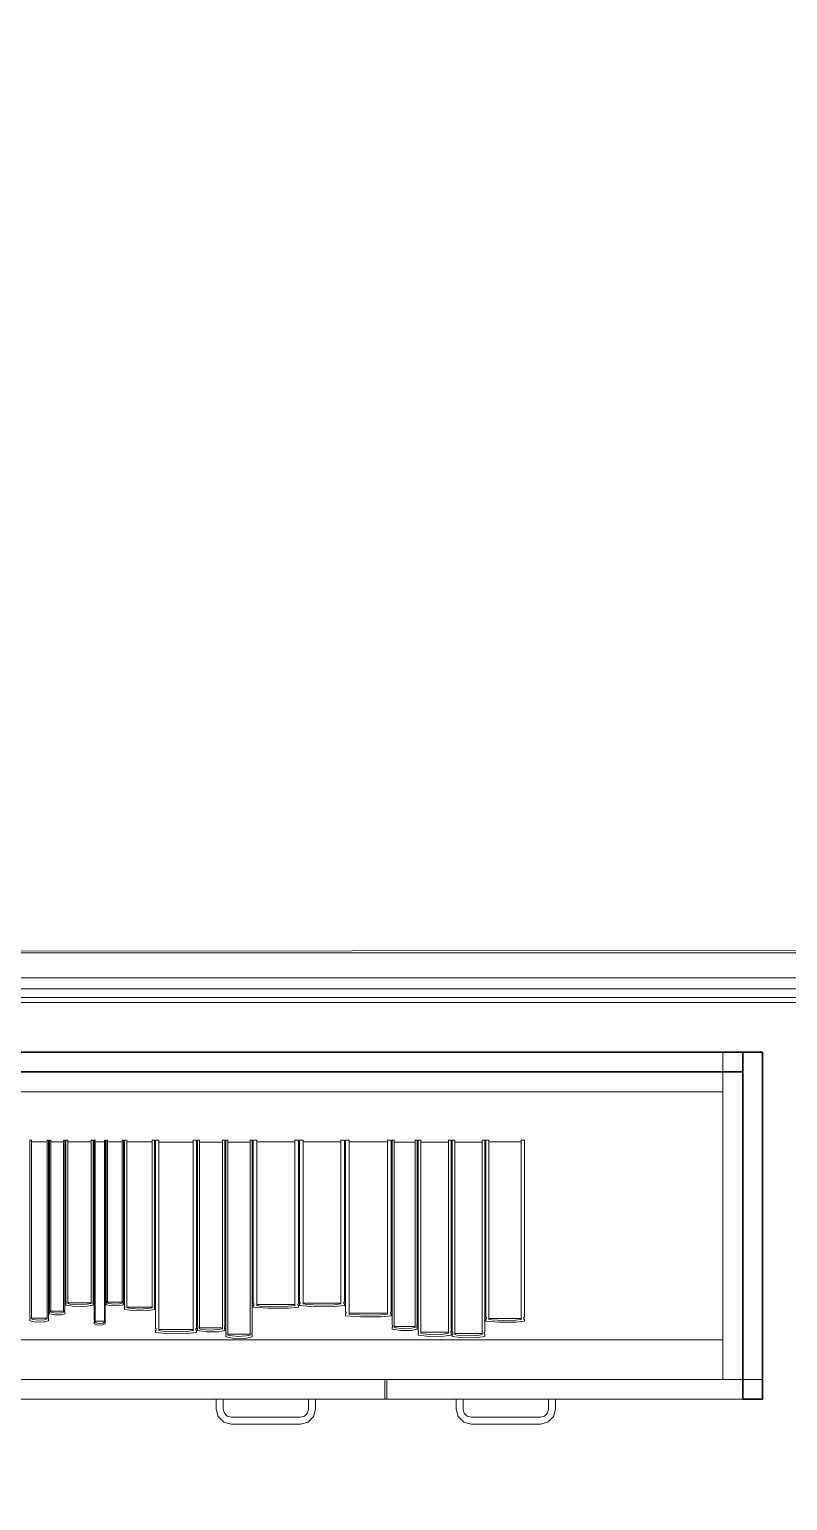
# Model space of a CAD drawing. Header units: inches. Extents: x -19 to 5698, y -728 to 92.
# Drawn here: x 325.276 to 326.041, y 35.844 to 37.327 of the extents above; entities that cross this region are included whole.
import ezdxf

# ---------------------------------------------------------------- set-up
doc = ezdxf.new("R2010")
doc.units = ezdxf.units.IN
doc.header["$MEASUREMENT"] = 0
doc.set_wipeout_variables(frame=1)
doc.linetypes.add('HIDDEN', pattern=[0.375, 0.25, -0.125])
doc.linetypes.add('Wipeout_Contour', pattern=[1, 0, -1])
doc.layers.add('00 conduct tomacorr', color=120, linetype='HIDDEN', lineweight=30)
for name, color, linetype in [('02 _ ARQ _ ZON _ Espacio.3D', 7, 'Continuous'), ('Acabado - Muros', 7, 'Continuous'), ('Interior - Mobiliario', 7, 'Continuous')]:
    doc.layers.add(name, color=color, linetype=linetype)

msp = doc.modelspace()

# ---------------------------------------------------------------- linework, layer by layer
at = {"layer": '02 _ ARQ _ ZON _ Espacio.3D', "color": 254, "linetype": 'Continuous', "lineweight": 0, "flags": 128}
for points in [[(322.07, 31), (322.07, 29.7), (328.0701, 29.7), (328.0701, 30.2), (328.57, 30.2), (328.5701, 30.7), (328.92, 30.7), (328.92, 31.899), (330.2701, 31.899), (330.2701, 32.9963), (328.92, 32.9963), (328.9203, 36.3463), (321.57, 36.3463), (321.57, 39.4), (321.17, 39.4), (321.17, 39.75), (317.27, 39.75), (317.27, 29.75), (320.97, 29.75), (320.97, 30.2), (321.57, 30.2), (321.57, 31)], [(322.07, 39), (321.62, 39), (321.62, 36.3963), (328.9201, 36.4), (328.9201, 39), (328.57, 39), (328.57, 39.4), (328.17, 39.4), (328.17, 39.75), (322.07, 39.75)]]:
    msp.add_lwpolyline(points, close=True, dxfattribs=at)
at = {"layer": 'Interior - Mobiliario', "color": 175, "linetype": 'Continuous', "lineweight": 13}
for p, q in [((324.5359, 36.2763), (325.9959, 36.2763)), ((325.9959, 36.2763), (325.9959, 35.9663)), ((325.9759, 36.2563), (324.5559, 36.2563)), ((325.9759, 36.2563), (325.9759, 36.0063)), ((325.2769, 36.0295), (325.2769, 36.2076)), ((325.2769, 36.2076), (325.2784, 36.2076)), ((325.2784, 36.2076), (325.2784, 36.0273)), ((325.2784, 36.2058), (325.2943, 36.2058)), ((325.2943, 36.0273), (325.2943, 36.2076)), ((325.2943, 36.2076), (325.2958, 36.2076)), ((325.2958, 36.2076), (325.2958, 36.0295)), ((325.2968, 36.0363), (325.2968, 36.2076)), ((325.2968, 36.2076), (325.298, 36.2076)), ((325.298, 36.2076), (325.298, 36.0342)), ((325.298, 36.2059), (325.3107, 36.2059)), ((325.3107, 36.0342), (325.3107, 36.2076)), ((325.3107, 36.2076), (325.312, 36.2076)), ((325.312, 36.2076), (325.312, 36.0363)), ((325.313, 36.0448), (325.313, 36.2076)), ((325.313, 36.2076), (325.3152, 36.2076)), ((325.3152, 36.2076), (325.3152, 36.0428)), ((325.3152, 36.206), (325.3386, 36.206)), ((325.3386, 36.0428), (325.3386, 36.2076)), ((325.3386, 36.2076), (325.3408, 36.2076)), ((325.3408, 36.2076), (325.3408, 36.0448)), ((325.3418, 36.0263), (325.3418, 36.2076)), ((325.3418, 36.2076), (325.3427, 36.2076)), ((325.3427, 36.2076), (325.3427, 36.0241)), ((325.3427, 36.2058), (325.352, 36.2058)), ((325.352, 36.0241), (325.352, 36.2076)), ((325.352, 36.2076), (325.3528, 36.2076)), ((325.3528, 36.2076), (325.3528, 36.0263)), ((325.3538, 36.0453), (325.3538, 36.2076)), ((325.3538, 36.2076), (325.3552, 36.2076)), ((325.3552, 36.2076), (325.3552, 36.0433)), ((325.3552, 36.206), (325.3698, 36.206)), ((325.3698, 36.0433), (325.3698, 36.2076)), ((325.3698, 36.2076), (325.3712, 36.2076)), ((325.3712, 36.2076), (325.3712, 36.0453)), ((325.3722, 36.0405), (325.3722, 36.2076)), ((325.3722, 36.2076), (325.3747, 36.2076)), ((325.3747, 36.2076), (325.3747, 36.0385)), ((325.3747, 36.2059), (325.4003, 36.2059)), ((325.4003, 36.0385), (325.4003, 36.2076)), ((325.4003, 36.2076), (325.4027, 36.2076)), ((325.4027, 36.2076), (325.4027, 36.0405)), ((325.4037, 36.0179), (325.4037, 36.2076)), ((325.4037, 36.2076), (325.407, 36.2076)), ((325.407, 36.2076), (325.407, 36.0156)), ((325.407, 36.2057), (325.4416, 36.2057)), ((325.4416, 36.0156), (325.4416, 36.2076)), ((325.4416, 36.2076), (325.4449, 36.2076)), ((325.4449, 36.2076), (325.4449, 36.0179)), ((325.4459, 36.0197), (325.4459, 36.2076)), ((325.4459, 36.2076), (325.4481, 36.2076)), ((325.4481, 36.2076), (325.4481, 36.0174)), ((325.4481, 36.2057), (325.4713, 36.2057)), ((325.4713, 36.0174), (325.4713, 36.2076)), ((325.4713, 36.2076), (325.4735, 36.2076)), ((325.4735, 36.2076), (325.4735, 36.0197)), ((325.4745, 36.0134), (325.4745, 36.2076)), ((325.4745, 36.2076), (325.4766, 36.2076)), ((325.4766, 36.2076), (325.4766, 36.0111)), ((325.4766, 36.2057), (325.499, 36.2057)), ((325.499, 36.0111), (325.499, 36.2076)), ((325.499, 36.2076), (325.5011, 36.2076)), ((325.5011, 36.2076), (325.5011, 36.0134)), ((325.5021, 36.0429), (325.5021, 36.2076)), ((325.5021, 36.2076), (325.5058, 36.2076)), ((325.5058, 36.2076), (325.5058, 36.0408)), ((325.5058, 36.206), (325.5442, 36.206)), ((325.5442, 36.0408), (325.5442, 36.2076)), ((325.5442, 36.2076), (325.5478, 36.2076)), ((325.5478, 36.2076), (325.5478, 36.0429)), ((325.5488, 36.0444), (325.5488, 36.2076)), ((325.5488, 36.2076), (325.5524, 36.2076)), ((325.5524, 36.2076), (325.5524, 36.0424)), ((325.5524, 36.206), (325.5905, 36.206)), ((325.5905, 36.0424), (325.5905, 36.2076)), ((325.5905, 36.2076), (325.5941, 36.2076)), ((325.5941, 36.2076), (325.5941, 36.0444)), ((325.5951, 36.0343), (325.5951, 36.2076)), ((325.5951, 36.2076), (325.5988, 36.2076)), ((325.5988, 36.2076), (325.5988, 36.0322)), ((325.5988, 36.2059), (325.6377, 36.2059)), ((325.6377, 36.0322), (325.6377, 36.2076)), ((325.6377, 36.2076), (325.6414, 36.2076)), ((325.6414, 36.2076), (325.6414, 36.0343)), ((325.6424, 36.0211), (325.6424, 36.2076)), ((325.6424, 36.2076), (325.6444, 36.2076)), ((325.6444, 36.2076), (325.6444, 36.0188)), ((325.6444, 36.2057), (325.6655, 36.2057)), ((325.6655, 36.0188), (325.6655, 36.2076)), ((325.6655, 36.2076), (325.6675, 36.2076)), ((325.6675, 36.2076), (325.6675, 36.0211)), ((325.6685, 36.0152), (325.6685, 36.2076)), ((325.6685, 36.2076), (325.6711, 36.2076)), ((325.6711, 36.2076), (325.6711, 36.0128)), ((325.6711, 36.2057), (325.6992, 36.2057)), ((325.6992, 36.0128), (325.6992, 36.2076)), ((325.6992, 36.2076), (325.7019, 36.2076)), ((325.7019, 36.2076), (325.7019, 36.0152)), ((325.7029, 36.0139), (325.7029, 36.2076)), ((325.7029, 36.2076), (325.7055, 36.2076)), ((325.7055, 36.2076), (325.7055, 36.0115)), ((325.7055, 36.2057), (325.7331, 36.2057)), ((325.7331, 36.0115), (325.7331, 36.2076)), ((325.7331, 36.2076), (325.7357, 36.2076)), ((325.7357, 36.2076), (325.7357, 36.0139)), ((325.7367, 36.0291), (325.7367, 36.2076)), ((325.7367, 36.2076), (325.7398, 36.2076)), ((325.7398, 36.2076), (325.7398, 36.0269)), ((325.7398, 36.2058), (325.7725, 36.2058)), ((325.7725, 36.0269), (325.7725, 36.2076)), ((325.7725, 36.2076), (325.7756, 36.2076)), ((325.7756, 36.2076), (325.7756, 36.0291)), ((325.3539, 36.0452), (325.3538, 36.0453)), ((325.354, 36.045), (325.3539, 36.0452)), ((325.3711, 36.0451), (325.371, 36.0449)), ((325.3712, 36.0453), (325.3711, 36.0451)), ((325.2969, 36.0362), (325.2968, 36.0363)), ((325.2968, 36.0344), (325.2969, 36.0345)), ((325.2968, 36.0325), (325.2968, 36.0344)), ((325.3019, 36.0313), (325.2968, 36.0325)), ((325.297, 36.036), (325.2969, 36.0362)), ((325.2969, 36.0345), (325.297, 36.0348)), ((325.297, 36.0358), (325.297, 36.036)), ((325.2971, 36.0355), (325.297, 36.0358)), ((325.297, 36.0348), (325.2971, 36.035)), ((325.2971, 36.0353), (325.2971, 36.0355)), ((325.2971, 36.035), (325.2971, 36.0353)), ((325.3107, 36.0351), (325.298, 36.0351)), ((325.298, 36.0342), (325.2992, 36.0337)), ((325.2992, 36.0337), (325.3038, 36.033)), ((325.3086, 36.0315), (325.3019, 36.0313)), ((325.3038, 36.033), (325.3085, 36.0334)), ((325.3085, 36.0334), (325.3107, 36.0342)), ((325.312, 36.0325), (325.3086, 36.0315)), ((325.3118, 36.036), (325.3117, 36.0357)), ((325.3117, 36.0357), (325.3117, 36.0355)), ((325.3117, 36.0355), (325.3117, 36.0352)), ((325.3117, 36.0352), (325.3117, 36.0349)), ((325.3117, 36.0349), (325.3118, 36.0347)), ((325.3119, 36.0362), (325.3118, 36.036)), ((325.3118, 36.0347), (325.3119, 36.0345)), ((325.312, 36.0363), (325.3119, 36.0362)), ((325.3119, 36.0345), (325.312, 36.0344)), ((325.312, 36.0344), (325.312, 36.0325)), ((325.3131, 36.0447), (325.313, 36.0448)), ((325.313, 36.043), (325.3131, 36.0431)), ((325.313, 36.0412), (325.313, 36.043)), ((325.3223, 36.04), (325.313, 36.0412)), ((325.3132, 36.0445), (325.3131, 36.0447)), ((325.3131, 36.0431), (325.3133, 36.0433)), ((325.3134, 36.0443), (325.3132, 36.0445)), ((325.3133, 36.0433), (325.3134, 36.0436)), ((325.3134, 36.044), (325.3134, 36.0443)), ((325.3134, 36.0438), (325.3134, 36.044)), ((325.3134, 36.0436), (325.3134, 36.0438)), ((325.3386, 36.0437), (325.3152, 36.0437)), ((325.3152, 36.0428), (325.3173, 36.0423)), ((325.3173, 36.0423), (325.3258, 36.0416)), ((325.3347, 36.0403), (325.3223, 36.04)), ((325.3258, 36.0416), (325.3344, 36.0421)), ((325.3344, 36.0421), (325.3386, 36.0428)), ((325.3408, 36.0412), (325.3347, 36.0403)), ((325.3405, 36.0445), (325.3404, 36.0442)), ((325.3404, 36.0442), (325.3404, 36.044)), ((325.3404, 36.044), (325.3404, 36.0437)), ((325.3404, 36.0437), (325.3404, 36.0435)), ((325.3404, 36.0435), (325.3406, 36.0433)), ((325.3407, 36.0447), (325.3405, 36.0445)), ((325.3406, 36.0433), (325.3407, 36.0431)), ((325.3408, 36.0448), (325.3407, 36.0447)), ((325.3407, 36.0431), (325.3408, 36.043)), ((325.3408, 36.043), (325.3408, 36.0412)), ((325.3538, 36.0434), (325.3539, 36.0436)), ((325.3538, 36.0416), (325.3538, 36.0434)), ((325.3596, 36.0405), (325.3538, 36.0416)), ((325.3539, 36.0436), (325.354, 36.0438)), ((325.3541, 36.0447), (325.354, 36.045)), ((325.354, 36.0438), (325.3541, 36.044)), ((325.3541, 36.0445), (325.3541, 36.0447)), ((325.3541, 36.0443), (325.3541, 36.0445)), ((325.3541, 36.044), (325.3541, 36.0443)), ((325.3698, 36.0441), (325.3552, 36.0441)), ((325.3552, 36.0433), (325.3566, 36.0428)), ((325.3566, 36.0428), (325.3619, 36.0421)), ((325.3674, 36.0407), (325.3596, 36.0405)), ((325.3619, 36.0421), (325.3672, 36.0425)), ((325.3672, 36.0425), (325.3698, 36.0433)), ((325.3712, 36.0416), (325.3674, 36.0407)), ((325.371, 36.0447), (325.3709, 36.0444)), ((325.3709, 36.0444), (325.3709, 36.0442)), ((325.3709, 36.0442), (325.371, 36.044)), ((325.371, 36.0449), (325.371, 36.0447)), ((325.371, 36.044), (325.371, 36.0437)), ((325.371, 36.0437), (325.3711, 36.0435)), ((325.3711, 36.0435), (325.3712, 36.0434)), ((325.3712, 36.0434), (325.3712, 36.0416)), ((325.3723, 36.0404), (325.3722, 36.0405)), ((325.3722, 36.0386), (325.3724, 36.0388)), ((325.3722, 36.0368), (325.3722, 36.0386)), ((325.3824, 36.0356), (325.3722, 36.0368)), ((325.3725, 36.0402), (325.3723, 36.0404)), ((325.3724, 36.0388), (325.3725, 36.039)), ((325.3726, 36.04), (325.3725, 36.0402)), ((325.3725, 36.039), (325.3727, 36.0392)), ((325.3727, 36.0397), (325.3726, 36.04)), ((325.3727, 36.0395), (325.3727, 36.0397)), ((325.3727, 36.0392), (325.3727, 36.0395)), ((325.4003, 36.0393), (325.3747, 36.0393)), ((325.3747, 36.0385), (325.377, 36.038)), ((325.377, 36.038), (325.3863, 36.0372)), ((325.396, 36.0358), (325.3824, 36.0356)), ((325.3863, 36.0372), (325.3957, 36.0377)), ((325.3957, 36.0377), (325.4003, 36.0385)), ((325.4027, 36.0368), (325.396, 36.0358)), ((325.4023, 36.0399), (325.4022, 36.0397)), ((325.4022, 36.0397), (325.4022, 36.0394)), ((325.4022, 36.0394), (325.4023, 36.0392)), ((325.4024, 36.0401), (325.4023, 36.0399)), ((325.4023, 36.0392), (325.4024, 36.0389)), ((325.4026, 36.0404), (325.4024, 36.0401)), ((325.4024, 36.0389), (325.4026, 36.0387)), ((325.4027, 36.0405), (325.4026, 36.0404)), ((325.4026, 36.0387), (325.4027, 36.0386)), ((325.4027, 36.0386), (325.4027, 36.0368)), ((325.5023, 36.0428), (325.5021, 36.0429)), ((325.5021, 36.041), (325.5023, 36.0411)), ((325.5021, 36.0392), (325.5021, 36.041)), ((325.5173, 36.038), (325.5021, 36.0392)), ((325.5025, 36.0425), (325.5023, 36.0428)), ((325.5023, 36.0411), (325.5026, 36.0413)), ((325.5027, 36.0423), (325.5025, 36.0425)), ((325.5026, 36.0413), (325.5028, 36.0416)), ((325.5028, 36.0421), (325.5027, 36.0423)), ((325.5029, 36.0418), (325.5028, 36.0421)), ((325.5028, 36.0416), (325.5029, 36.0418)), ((325.5442, 36.0417), (325.5058, 36.0417)), ((325.5058, 36.0408), (325.5092, 36.0403)), ((325.5092, 36.0403), (325.5232, 36.0396)), ((325.5378, 36.0382), (325.5173, 36.038)), ((325.5232, 36.0396), (325.5373, 36.0401)), ((325.5373, 36.0401), (325.5442, 36.0408)), ((325.5478, 36.0392), (325.5378, 36.0382)), ((325.5473, 36.0425), (325.5471, 36.0423)), ((325.5471, 36.0423), (325.5471, 36.042)), ((325.5471, 36.042), (325.5471, 36.0418)), ((325.5471, 36.0418), (325.5472, 36.0415)), ((325.5472, 36.0415), (325.5474, 36.0413)), ((325.5476, 36.0427), (325.5473, 36.0425)), ((325.5474, 36.0413), (325.5476, 36.0411)), ((325.5478, 36.0429), (325.5476, 36.0427)), ((325.5476, 36.0411), (325.5478, 36.041)), ((325.5478, 36.041), (325.5478, 36.0392)), ((325.549, 36.0443), (325.5488, 36.0444)), ((325.5488, 36.0425), (325.5491, 36.0427)), ((325.5488, 36.0407), (325.5488, 36.0425)), ((325.5639, 36.0396), (325.5488, 36.0407)), ((325.5493, 36.0441), (325.549, 36.0443)), ((325.5491, 36.0427), (325.5493, 36.0429)), ((325.5495, 36.0439), (325.5493, 36.0441)), ((325.5493, 36.0429), (325.5495, 36.0431)), ((325.5496, 36.0436), (325.5495, 36.0439)), ((325.5495, 36.0431), (325.5496, 36.0434)), ((325.5496, 36.0434), (325.5496, 36.0436)), ((325.5905, 36.0432), (325.5524, 36.0432)), ((325.5524, 36.0424), (325.5559, 36.0419)), ((325.5559, 36.0419), (325.5698, 36.0412)), ((325.5842, 36.0398), (325.5639, 36.0396)), ((325.5698, 36.0412), (325.5837, 36.0416)), ((325.5837, 36.0416), (325.5905, 36.0424)), ((325.5941, 36.0407), (325.5842, 36.0398)), ((325.5934, 36.0438), (325.5933, 36.0436)), ((325.5933, 36.0436), (325.5934, 36.0433)), ((325.5936, 36.044), (325.5934, 36.0438)), ((325.5934, 36.0433), (325.5935, 36.0431)), ((325.5935, 36.0431), (325.5937, 36.0428)), ((325.5939, 36.0443), (325.5936, 36.044)), ((325.5937, 36.0428), (325.5939, 36.0426)), ((325.5941, 36.0444), (325.5939, 36.0443)), ((325.5939, 36.0426), (325.5941, 36.0425)), ((325.5941, 36.0425), (325.5941, 36.0407)), ((325.5953, 36.0342), (325.5951, 36.0343)), ((325.5951, 36.0324), (325.5954, 36.0325)), ((325.5951, 36.0305), (325.5951, 36.0324)), ((325.6105, 36.0293), (325.5951, 36.0305)), ((325.5956, 36.034), (325.5953, 36.0342)), ((325.5954, 36.0325), (325.5956, 36.0328)), ((325.5958, 36.0338), (325.5956, 36.034)), ((325.5956, 36.0328), (325.5958, 36.033)), ((325.5959, 36.0335), (325.5958, 36.0338)), ((325.5958, 36.033), (325.5959, 36.0333)), ((325.5959, 36.0333), (325.5959, 36.0335)), ((325.6377, 36.0331), (325.5988, 36.0331)), ((325.5988, 36.0322), (325.6023, 36.0317)), ((325.6023, 36.0317), (325.6165, 36.031)), ((325.6165, 36.031), (325.6308, 36.0314)), ((325.6308, 36.0314), (325.6377, 36.0322)), ((325.6414, 36.0305), (325.6313, 36.0295)), ((325.6407, 36.0337), (325.6406, 36.0335)), ((325.6406, 36.0335), (325.6407, 36.0332)), ((325.6409, 36.034), (325.6407, 36.0337)), ((325.6407, 36.0332), (325.6408, 36.0329)), ((325.6408, 36.0329), (325.641, 36.0327)), ((325.6412, 36.0342), (325.6409, 36.034)), ((325.641, 36.0327), (325.6412, 36.0325)), ((325.6414, 36.0343), (325.6412, 36.0342)), ((325.6412, 36.0325), (325.6414, 36.0324)), ((325.6414, 36.0324), (325.6414, 36.0305)), ((325.277, 36.0294), (325.2769, 36.0295)), ((325.2769, 36.0274), (325.277, 36.0276)), ((325.2769, 36.0255), (325.2769, 36.0274)), ((325.2832, 36.0242), (325.2769, 36.0255)), ((325.2771, 36.0291), (325.277, 36.0294)), ((325.277, 36.0276), (325.2771, 36.0278)), ((325.2772, 36.0289), (325.2771, 36.0291)), ((325.2771, 36.0278), (325.2772, 36.0281)), ((325.2772, 36.0286), (325.2772, 36.0289)), ((325.2772, 36.0283), (325.2772, 36.0286)), ((325.2772, 36.0281), (325.2772, 36.0283)), ((325.2943, 36.0282), (325.2784, 36.0282)), ((325.2784, 36.0273), (325.2798, 36.0267)), ((325.2798, 36.0267), (325.2856, 36.026)), ((325.2917, 36.0245), (325.2832, 36.0242)), ((325.2856, 36.026), (325.2915, 36.0264)), ((325.2915, 36.0264), (325.2943, 36.0273)), ((325.2958, 36.0255), (325.2917, 36.0245)), ((325.2956, 36.0291), (325.2955, 36.0288)), ((325.2955, 36.0288), (325.2955, 36.0286)), ((325.2955, 36.0286), (325.2955, 36.0283)), ((325.2955, 36.0283), (325.2956, 36.028)), ((325.2957, 36.0293), (325.2956, 36.0291)), ((325.2956, 36.028), (325.2956, 36.0278)), ((325.2956, 36.0278), (325.2958, 36.0275)), ((325.2958, 36.0295), (325.2957, 36.0293)), ((325.2958, 36.0275), (325.2958, 36.0274)), ((325.2958, 36.0274), (325.2958, 36.0255)), ((325.3419, 36.0262), (325.3418, 36.0263)), ((325.3418, 36.0243), (325.3419, 36.0244)), ((325.3418, 36.0222), (325.3418, 36.0243)), ((325.3455, 36.021), (325.3418, 36.0222)), ((325.3419, 36.026), (325.3419, 36.0262)), ((325.342, 36.0257), (325.3419, 36.026)), ((325.3419, 36.0244), (325.342, 36.0247)), ((325.342, 36.0255), (325.342, 36.0257)), ((325.342, 36.0252), (325.342, 36.0255)), ((325.342, 36.0249), (325.342, 36.0252)), ((325.342, 36.0247), (325.342, 36.0249)), ((325.352, 36.025), (325.3427, 36.025)), ((325.3427, 36.0241), (325.3436, 36.0235)), ((325.3436, 36.0235), (325.3469, 36.0228)), ((325.3504, 36.0212), (325.3455, 36.021)), ((325.3469, 36.0228), (325.3503, 36.0232)), ((325.3503, 36.0232), (325.352, 36.0241)), ((325.3528, 36.0222), (325.3504, 36.0212)), ((325.3528, 36.0262), (325.3527, 36.0259)), ((325.3527, 36.0259), (325.3527, 36.0257)), ((325.3527, 36.0257), (325.3527, 36.0254)), ((325.3527, 36.0254), (325.3527, 36.0251)), ((325.3527, 36.0251), (325.3527, 36.0249)), ((325.3527, 36.0249), (325.3527, 36.0246)), ((325.3527, 36.0246), (325.3528, 36.0244)), ((325.3528, 36.0263), (325.3528, 36.0262)), ((325.3528, 36.0244), (325.3528, 36.0243)), ((325.3528, 36.0243), (325.3528, 36.0222)), ((325.4039, 36.0178), (325.4037, 36.0179)), ((325.4037, 36.0158), (325.4039, 36.0159)), ((325.4037, 36.0136), (325.4037, 36.0158)), ((325.4041, 36.0176), (325.4039, 36.0178)), ((325.4039, 36.0159), (325.4042, 36.0162)), ((325.4043, 36.0173), (325.4041, 36.0176)), ((325.4042, 36.0162), (325.4043, 36.0164)), ((325.4044, 36.017), (325.4043, 36.0173)), ((325.4043, 36.0164), (325.4044, 36.0167)), ((325.4044, 36.0167), (325.4044, 36.017)), ((325.4416, 36.0166), (325.407, 36.0166)), ((325.407, 36.0156), (325.4101, 36.015)), ((325.4354, 36.0147), (325.4416, 36.0156)), ((325.4444, 36.0175), (325.4442, 36.0172)), ((325.4442, 36.0172), (325.4442, 36.0169)), ((325.4442, 36.0169), (325.4442, 36.0167)), ((325.4442, 36.0167), (325.4443, 36.0164)), ((325.4443, 36.0164), (325.4444, 36.0161)), ((325.4446, 36.0177), (325.4444, 36.0175)), ((325.4444, 36.0161), (325.4447, 36.0159)), ((325.4449, 36.0179), (325.4446, 36.0177)), ((325.4447, 36.0159), (325.4449, 36.0158)), ((325.4449, 36.0158), (325.4449, 36.0136)), ((325.446, 36.0196), (325.4459, 36.0197)), ((325.4459, 36.0176), (325.446, 36.0177)), ((325.4459, 36.0155), (325.4459, 36.0176)), ((325.4551, 36.0142), (325.4459, 36.0155)), ((325.4461, 36.0194), (325.446, 36.0196)), ((325.446, 36.0177), (325.4462, 36.018)), ((325.4462, 36.0191), (325.4461, 36.0194)), ((325.4463, 36.0188), (325.4462, 36.0191)), ((325.4462, 36.018), (325.4463, 36.0183)), ((325.4463, 36.0185), (325.4463, 36.0188)), ((325.4463, 36.0183), (325.4463, 36.0185)), ((325.4713, 36.0184), (325.4481, 36.0184)), ((325.4481, 36.0174), (325.4502, 36.0168)), ((325.4502, 36.0168), (325.4586, 36.016)), ((325.4586, 36.016), (325.4672, 36.0165)), ((325.4672, 36.0165), (325.4713, 36.0174)), ((325.4735, 36.0155), (325.4675, 36.0144)), ((325.4732, 36.0193), (325.4731, 36.019)), ((325.4731, 36.019), (325.4731, 36.0188)), ((325.4731, 36.0188), (325.4731, 36.0185)), ((325.4731, 36.0185), (325.4731, 36.0182)), ((325.4731, 36.0182), (325.4732, 36.0179)), ((325.4734, 36.0195), (325.4732, 36.0193)), ((325.4732, 36.0179), (325.4734, 36.0177)), ((325.4735, 36.0197), (325.4734, 36.0195)), ((325.4734, 36.0177), (325.4735, 36.0176)), ((325.4735, 36.0176), (325.4735, 36.0155)), ((325.6313, 36.0295), (325.6105, 36.0293)), ((325.6425, 36.021), (325.6424, 36.0211)), ((325.6424, 36.019), (325.6425, 36.0191)), ((325.6424, 36.0169), (325.6424, 36.019)), ((325.6508, 36.0156), (325.6424, 36.0169)), ((325.6427, 36.0207), (325.6425, 36.021)), ((325.6425, 36.0191), (325.6427, 36.0194)), ((325.6428, 36.0205), (325.6427, 36.0207)), ((325.6427, 36.0194), (325.6428, 36.0196)), ((325.6428, 36.0202), (325.6428, 36.0205)), ((325.6428, 36.0199), (325.6428, 36.0202)), ((325.6428, 36.0196), (325.6428, 36.0199)), ((325.6655, 36.0197), (325.6444, 36.0197)), ((325.6444, 36.0188), (325.6463, 36.0182)), ((325.6463, 36.0182), (325.654, 36.0174)), ((325.662, 36.0158), (325.6508, 36.0156)), ((325.654, 36.0174), (325.6617, 36.0179)), ((325.6617, 36.0179), (325.6655, 36.0188)), ((325.6675, 36.0169), (325.662, 36.0158)), ((325.6672, 36.0207), (325.6671, 36.0204)), ((325.6671, 36.0204), (325.6671, 36.0201)), ((325.6671, 36.0201), (325.6671, 36.0198)), ((325.6671, 36.0198), (325.6671, 36.0196)), ((325.6671, 36.0196), (325.6672, 36.0193)), ((325.6673, 36.0209), (325.6672, 36.0207)), ((325.6672, 36.0193), (325.6674, 36.0191)), ((325.6675, 36.0211), (325.6673, 36.0209)), ((325.6674, 36.0191), (325.6675, 36.019)), ((325.6675, 36.019), (325.6675, 36.0169)), ((325.7369, 36.029), (325.7367, 36.0291)), ((325.7367, 36.0271), (325.7369, 36.0272)), ((325.7367, 36.0251), (325.7367, 36.0271)), ((325.7497, 36.0239), (325.7367, 36.0251)), ((325.7371, 36.0288), (325.7369, 36.029)), ((325.7369, 36.0272), (325.7372, 36.0275)), ((325.7373, 36.0285), (325.7371, 36.0288)), ((325.7372, 36.0275), (325.7373, 36.0277)), ((325.7374, 36.0283), (325.7373, 36.0285)), ((325.7373, 36.0277), (325.7374, 36.028)), ((325.7374, 36.028), (325.7374, 36.0283)), ((325.7725, 36.0279), (325.7398, 36.0279)), ((325.7398, 36.0269), (325.7428, 36.0264)), ((325.7428, 36.0264), (325.7547, 36.0256)), ((325.7671, 36.0241), (325.7497, 36.0239)), ((325.7547, 36.0256), (325.7667, 36.0261)), ((325.7667, 36.0261), (325.7725, 36.0269)), ((325.7756, 36.0251), (325.7671, 36.0241)), ((325.7752, 36.0287), (325.775, 36.0285)), ((325.775, 36.0285), (325.775, 36.0282)), ((325.775, 36.0282), (325.775, 36.0279)), ((325.775, 36.0279), (325.7751, 36.0277)), ((325.7751, 36.0277), (325.7752, 36.0274)), ((325.7754, 36.029), (325.7752, 36.0287)), ((325.7752, 36.0274), (325.7755, 36.0272)), ((325.7756, 36.0291), (325.7754, 36.029)), ((325.7755, 36.0272), (325.7756, 36.0271)), ((325.7756, 36.0271), (325.7756, 36.0251)), ((324.5559, 36.0063), (325.9759, 36.0063)), ((325.4174, 36.0123), (325.4037, 36.0136)), ((325.4101, 36.015), (325.4227, 36.0142)), ((325.4358, 36.0126), (325.4174, 36.0123)), ((325.4227, 36.0142), (325.4354, 36.0147)), ((325.4449, 36.0136), (325.4358, 36.0126)), ((325.4675, 36.0144), (325.4551, 36.0142)), ((325.4746, 36.0133), (325.4745, 36.0134)), ((325.4745, 36.0112), (325.4747, 36.0114)), ((325.4745, 36.0091), (325.4745, 36.0112)), ((325.4834, 36.0077), (325.4745, 36.0091)), ((325.4748, 36.0131), (325.4746, 36.0133)), ((325.4747, 36.0114), (325.4748, 36.0116)), ((325.4749, 36.0128), (325.4748, 36.0131)), ((325.4748, 36.0116), (325.4749, 36.0119)), ((325.475, 36.0125), (325.4749, 36.0128)), ((325.4749, 36.0119), (325.475, 36.0122)), ((325.475, 36.0122), (325.475, 36.0125)), ((325.499, 36.012), (325.4766, 36.012)), ((325.4766, 36.0111), (325.4787, 36.0105)), ((325.4787, 36.0105), (325.4868, 36.0096)), ((325.4953, 36.008), (325.4834, 36.0077)), ((325.4868, 36.0096), (325.495, 36.0101)), ((325.495, 36.0101), (325.499, 36.0111)), ((325.5011, 36.0091), (325.4953, 36.008)), ((325.5007, 36.0127), (325.5006, 36.0124)), ((325.5006, 36.0124), (325.5007, 36.0122)), ((325.5008, 36.013), (325.5007, 36.0127)), ((325.5007, 36.0122), (325.5007, 36.0119)), ((325.5007, 36.0119), (325.5008, 36.0116)), ((325.501, 36.0133), (325.5008, 36.013)), ((325.5008, 36.0116), (325.501, 36.0113)), ((325.5011, 36.0134), (325.501, 36.0133)), ((325.501, 36.0113), (325.5011, 36.0112)), ((325.5011, 36.0112), (325.5011, 36.0091)), ((325.6686, 36.0151), (325.6685, 36.0152)), ((325.6685, 36.013), (325.6687, 36.0131)), ((325.6685, 36.0108), (325.6685, 36.013)), ((325.6796, 36.0095), (325.6685, 36.0108)), ((325.6688, 36.0148), (325.6686, 36.0151)), ((325.6687, 36.0131), (325.6688, 36.0134)), ((325.6689, 36.0145), (325.6688, 36.0148)), ((325.6688, 36.0134), (325.669, 36.0137)), ((325.669, 36.0143), (325.6689, 36.0145)), ((325.669, 36.014), (325.669, 36.0143)), ((325.669, 36.0137), (325.669, 36.014)), ((325.6992, 36.0138), (325.6711, 36.0138)), ((325.6711, 36.0128), (325.6737, 36.0122)), ((325.6737, 36.0122), (325.6839, 36.0114)), ((325.6945, 36.0098), (325.6796, 36.0095)), ((325.6839, 36.0114), (325.6942, 36.0119)), ((325.6942, 36.0119), (325.6992, 36.0128)), ((325.7019, 36.0108), (325.6945, 36.0098)), ((325.7014, 36.0145), (325.7013, 36.0142)), ((325.7013, 36.0142), (325.7013, 36.0139)), ((325.7013, 36.0139), (325.7014, 36.0136)), ((325.7015, 36.0147), (325.7014, 36.0145)), ((325.7014, 36.0136), (325.7015, 36.0133)), ((325.7017, 36.015), (325.7015, 36.0147)), ((325.7015, 36.0133), (325.7017, 36.0131)), ((325.7019, 36.0152), (325.7017, 36.015)), ((325.7017, 36.0131), (325.7019, 36.013)), ((325.7019, 36.013), (325.7019, 36.0108)), ((325.703, 36.0138), (325.7029, 36.0139)), ((325.7029, 36.0117), (325.703, 36.0119)), ((325.7029, 36.0095), (325.7029, 36.0117)), ((325.7138, 36.0082), (325.7029, 36.0095)), ((325.7032, 36.0135), (325.703, 36.0138)), ((325.703, 36.0119), (325.7032, 36.0121)), ((325.7033, 36.0132), (325.7032, 36.0135)), ((325.7032, 36.0121), (325.7034, 36.0124)), ((325.7034, 36.013), (325.7033, 36.0132)), ((325.7034, 36.0127), (325.7034, 36.013)), ((325.7034, 36.0124), (325.7034, 36.0127)), ((325.7331, 36.0125), (325.7055, 36.0125)), ((325.7055, 36.0115), (325.708, 36.0109)), ((325.708, 36.0109), (325.7181, 36.0101)), ((325.7285, 36.0085), (325.7138, 36.0082)), ((325.7181, 36.0101), (325.7282, 36.0106)), ((325.7282, 36.0106), (325.7331, 36.0115)), ((325.7357, 36.0095), (325.7285, 36.0085)), ((325.7354, 36.0135), (325.7352, 36.0132)), ((325.7352, 36.0132), (325.7352, 36.0129)), ((325.7352, 36.0129), (325.7352, 36.0126)), ((325.7352, 36.0126), (325.7353, 36.0123)), ((325.7353, 36.0123), (325.7354, 36.012)), ((325.7356, 36.0137), (325.7354, 36.0135)), ((325.7354, 36.012), (325.7356, 36.0118)), ((325.7357, 36.0139), (325.7356, 36.0137)), ((325.7356, 36.0118), (325.7357, 36.0117)), ((325.7357, 36.0117), (325.7357, 36.0095)), ((325.9759, 36.0063), (325.9759, 35.9663)), ((325.9959, 35.9663), (324.5359, 35.9663)), ((325.9759, 35.9663), (324.5559, 35.9663)), ((325.2759, 35.9663), (325.6349, 35.9663)), ((325.6349, 35.9463), (325.6349, 35.9663)), ((325.6369, 35.9463), (325.6369, 35.9663)), ((325.2759, 35.9463), (325.6349, 35.9463)), ((325.4649, 35.9363), (325.4649, 35.9463)), ((325.4649, 35.9463), (325.4719, 35.9463)), ((325.4719, 35.9463), (325.4719, 35.9363)), ((325.5579, 35.9463), (325.5649, 35.9463)), ((325.5579, 35.9363), (325.5579, 35.9463)), ((325.5649, 35.9463), (325.5649, 35.9363)), ((325.7069, 35.9463), (325.7069, 35.9363)), ((325.7139, 35.9463), (325.7069, 35.9463)), ((325.7139, 35.9363), (325.7139, 35.9463)), ((325.7999, 35.9463), (325.7999, 35.9363)), ((325.8069, 35.9463), (325.7999, 35.9463)), ((325.8069, 35.9363), (325.8069, 35.9463)), ((325.4669, 35.9288), (325.4649, 35.9363)), ((325.4724, 35.9233), (325.4669, 35.9288)), ((325.4719, 35.9363), (325.473, 35.9323)), ((325.473, 35.9323), (325.4759, 35.9294)), ((325.4759, 35.9294), (325.4799, 35.9283)), ((325.4799, 35.9283), (325.5499, 35.9283)), ((325.5499, 35.9283), (325.5539, 35.9294)), ((325.5539, 35.9294), (325.5568, 35.9323)), ((325.5568, 35.9323), (325.5579, 35.9363)), ((325.5629, 35.9288), (325.5574, 35.9233)), ((325.5649, 35.9363), (325.5629, 35.9288)), ((325.7069, 35.9363), (325.7089, 35.9288)), ((325.7089, 35.9288), (325.7144, 35.9233)), ((325.715, 35.9323), (325.7139, 35.9363)), ((325.7179, 35.9294), (325.715, 35.9323)), ((325.7219, 35.9283), (325.7179, 35.9294)), ((325.7919, 35.9283), (325.7219, 35.9283)), ((325.7959, 35.9294), (325.7919, 35.9283)), ((325.7988, 35.9323), (325.7959, 35.9294)), ((325.7999, 35.9363), (325.7988, 35.9323)), ((325.7994, 35.9233), (325.8049, 35.9288)), ((325.8049, 35.9288), (325.8069, 35.9363)), ((325.4799, 35.9213), (325.4724, 35.9233)), ((325.5499, 35.9213), (325.4799, 35.9213)), ((325.5574, 35.9233), (325.5499, 35.9213)), ((325.7144, 35.9233), (325.7219, 35.9213)), ((325.7219, 35.9213), (325.7919, 35.9213)), ((325.7919, 35.9213), (325.7994, 35.9233))]:
    msp.add_line(p, q, dxfattribs=at)

# ---------------------------------------------------------------- next in the draw order: wipeouts: each hides what was drawn before it
at = {"color": 254, "linetype": 'Wipeout_Contour', "lineweight": 0, "ltscale": 14763.919006}
msp.add_wipeout([(324.8202, 36.3963), (324.8202, 36.3793), (324.8367, 36.3793), (324.8367, 36.3463), (326.9702, 36.3463), (326.9702, 36.3963)], dxfattribs=at).dxf.layer = 'Acabado - Muros'
at = {"color": 254, "linetype": 'Wipeout_Contour', "lineweight": 0, "ltscale": 9840.842226}
msp.add_wipeout([(325.9959, 36.2763), (325.9959, 36.2963), (324.5359, 36.2963), (324.5359, 36.2763)], dxfattribs=at).dxf.layer = 'Interior - Mobiliario'

# ---------------------------------------------------------------- next in the draw order: linework, layer by layer
at = {"layer": 'Acabado - Muros', "color": 251, "linetype": 'Continuous', "lineweight": 13, "flags": 128}
for points in [[(322.7201, 36.3963), (324.8202, 36.3963), (326.9702, 36.3963)], [(324.8367, 36.3463), (326.9702, 36.3463)]]:
    msp.add_lwpolyline(points, dxfattribs=at)
at = {"layer": 'Interior - Mobiliario', "color": 175, "linetype": 'Continuous', "lineweight": 30}
for p, q in [((324.5359, 36.2963), (325.9959, 36.2963)), ((325.9959, 36.2763), (325.9959, 36.2963)), ((324.5359, 36.2763), (325.9959, 36.2763))]:
    msp.add_line(p, q, dxfattribs=at)
at = {"layer": 'Interior - Mobiliario', "color": 175, "linetype": 'Continuous', "lineweight": 13}
for p, q in [((324.5359, 36.2963), (325.9959, 36.2963)), ((324.5559, 36.2963), (325.9759, 36.2963)), ((325.9759, 36.2963), (325.9759, 36.2563)), ((325.9959, 36.2963), (325.9959, 36.2763)), ((325.9959, 36.2763), (324.5359, 36.2763))]:
    msp.add_line(p, q, dxfattribs=at)

# ---------------------------------------------------------------- next in the draw order: wipeouts: each hides what was drawn before it
at = {"color": 254, "linetype": 'Wipeout_Contour', "lineweight": 0, "ltscale": 9843.396633}
msp.add_wipeout([(326.9702, 36.3513), (326.9702, 36.3713), (324.8367, 36.3713), (324.8367, 36.3513)], dxfattribs=at).dxf.layer = 'Acabado - Muros'
at = {"color": 254, "linetype": 'Wipeout_Contour', "lineweight": 0, "ltscale": 9843.792226}
msp.add_wipeout([(326.0159, 35.9463), (326.0159, 36.2963), (325.9959, 36.2963), (325.9959, 35.9463)], dxfattribs=at).dxf.layer = 'Interior - Mobiliario'

# ---------------------------------------------------------------- next in the draw order: hatches: boundary and pattern name
at = {"layer": 'Acabado - Muros', "linetype": 'Continuous', "lineweight": 0}
h = msp.add_hatch(dxfattribs=at)
h.set_pattern_fill('CONTRACHAPADO_0002', color=254, style=0, pattern_type=2)
h.set_pattern_definition([(0, (277.50006, 1e-08), (0, 0.030000001), [])])
h.paths.add_polyline_path([(326.9702, 36.3513), (326.9702, 36.3713), (324.8367, 36.3713), (324.8367, 36.3513)])

# ---------------------------------------------------------------- next in the draw order: linework, layer by layer
at = {"layer": '00 conduct tomacorr'}
msp.add_arc((322.2421, 39.2058, -0.0007), 5.1195, 296.2361, 352.9564, dxfattribs=at)
at = {"layer": 'Acabado - Muros', "color": 7, "linetype": 'Continuous', "lineweight": 13, "flags": 128}
msp.add_lwpolyline([(326.9702, 36.3513), (326.9702, 36.3713), (324.8367, 36.3713), (324.8367, 36.3513)], close=True, dxfattribs=at)
at = {"layer": 'Interior - Mobiliario', "color": 175, "linetype": 'Continuous', "lineweight": 13}
for p, q in [((326.0159, 36.2963), (324.5159, 36.2963)), ((324.5359, 36.2963), (325.9959, 36.2963)), ((325.9759, 36.2963), (326.0159, 36.2963)), ((325.9959, 36.2963), (326.0159, 36.2963)), ((325.9959, 35.9463), (325.9959, 36.2963)), ((325.9959, 36.2963), (325.9959, 35.9463)), ((326.0159, 36.2963), (326.0159, 35.9463)), ((326.0159, 36.2963), (326.0159, 35.9663)), ((326.0159, 35.9463), (326.0159, 36.2963)), ((324.5359, 36.2763), (325.9959, 36.2763)), ((324.5359, 36.2763), (325.9959, 36.2763)), ((324.5359, 36.2763), (325.9959, 36.2763)), ((325.9959, 36.2763), (325.9959, 35.9463)), ((325.9959, 36.2763), (325.9959, 35.9663)), ((325.9959, 36.2763), (325.9959, 35.9663)), ((325.9959, 35.9663), (324.5359, 35.9663)), ((325.9959, 35.9663), (324.5359, 35.9663)), ((325.9959, 35.9663), (325.6369, 35.9663)), ((326.0159, 35.9663), (325.9759, 35.9663)), ((325.9959, 35.9463), (325.9959, 35.9663)), ((324.5159, 35.9463), (326.0159, 35.9463)), ((325.9959, 35.9463), (324.5359, 35.9463)), ((325.9959, 35.9463), (324.5359, 35.9463)), ((325.9959, 35.9463), (325.6369, 35.9463)), ((326.0159, 35.9463), (325.9959, 35.9463))]:
    msp.add_line(p, q, dxfattribs=at)
at = {"layer": 'Interior - Mobiliario', "color": 175, "linetype": 'Continuous', "lineweight": 30}
for p, q in [((325.9959, 35.9463), (325.9959, 36.2963)), ((325.9959, 36.2963), (326.0159, 36.2963)), ((326.0159, 35.9463), (326.0159, 36.2963)), ((325.9959, 35.9463), (326.0159, 35.9463))]:
    msp.add_line(p, q, dxfattribs=at)

doc.saveas('drawing.dxf')
